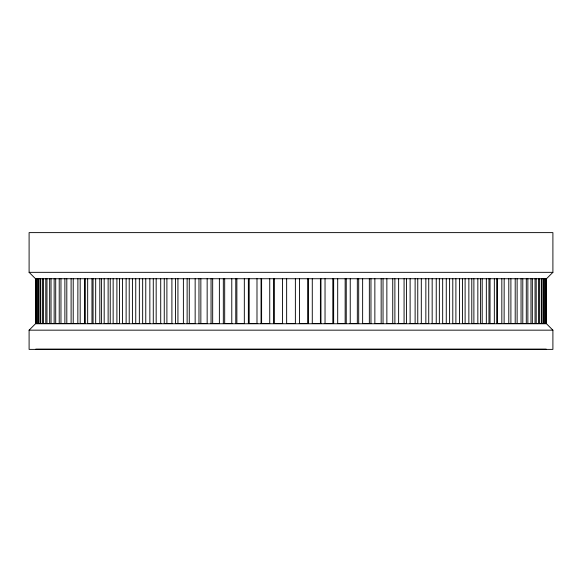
<?xml version="1.0" encoding="UTF-8"?>
<svg xmlns="http://www.w3.org/2000/svg" width="582" height="582" viewBox="0 0 582 582"><rect width="100%" height="100%" fill="white"/><g stroke="black" fill="none" stroke-linecap="round" stroke-linejoin="round"><path stroke-width="0.87" d="M29.1 330.161L35.502 323.759L546.498 323.759L552.9 330.161L552.9 349.382L29.1 349.382L29.1 330.161L552.9 330.161M552.9 272.332L546.498 278.734L35.502 278.734L29.1 272.332L29.1 232.618L552.9 232.618L552.9 272.332L29.1 272.332M40.318 323.548L36.964 323.548L36.964 278.734M46.174 323.548L40.704 323.548L40.704 278.734M54.446 323.548L46.975 323.548L46.975 278.734M65.046 323.548L55.705 323.548L55.705 278.734M72.699 323.548L66.806 323.548L66.806 278.734M77.893 323.548L73.216 323.548L73.216 278.734M93.775 323.548L87.671 323.548L87.671 278.734M101.45 323.548L95.681 323.548L95.681 278.734M110.718 323.548L104.178 323.548L104.178 278.734M119.623 323.548L113.148 323.548L113.148 278.734M129.444 323.548L122.569 323.548L122.569 278.734M150.265 323.548L142.663 323.548L142.663 278.734M161.112 323.548L153.284 323.548L153.284 278.734M171.988 323.548L164.255 323.548L164.255 278.734M184.043 323.548L175.546 323.548L175.546 278.734M195.516 323.548L187.128 323.548L187.128 278.734M207.41 323.548L198.971 323.548L198.971 278.734M232.291 323.548L223.328 323.548L223.328 278.734M244.564 323.548L235.775 323.548L235.775 278.734M257.811 323.548L248.361 323.548L248.361 278.734M282.816 323.548L273.831 323.548L273.831 278.734M299.199 323.548L308.184 323.548L308.184 278.734M324.203 323.548L333.653 323.548L333.653 278.734M337.458 323.548L346.239 323.548L346.239 278.734M349.724 323.548L358.694 323.548L358.694 278.734M374.604 323.548L383.043 323.548L383.043 278.734M386.499 323.548L394.887 323.548L394.887 278.734M397.972 323.548L406.469 323.548L406.469 278.734M410.026 323.548L417.76 323.548L417.76 278.734M420.902 323.548L428.73 323.548L428.73 278.734M431.749 323.548L439.352 323.548L439.352 278.734M452.57 323.548L459.445 323.548L459.445 278.734M462.384 323.548L468.859 323.548L468.859 278.734M471.296 323.548L477.837 323.548L477.837 278.734M488.233 323.548L494.336 323.548L494.336 278.734M509.315 323.548L515.201 323.548L515.201 278.734M516.962 323.548L526.303 323.548L526.303 278.734M527.561 323.548L535.033 323.548L535.033 278.734M535.833 323.548L541.296 323.548L541.296 278.734M541.682 323.548L545.036 323.548L545.036 278.734M546.12 323.548L545.392 323.548L545.392 278.734M35.793 349.142L546.207 349.142M546.207 278.734L546.207 323.548L546.098 278.734M545.945 278.734L545.829 323.548M544.054 278.734L544.054 323.548M543.486 278.734L543.486 323.548M542.068 278.734L542.068 323.548M539.449 278.734L539.449 323.548M538.481 278.734L538.481 323.548M536.204 278.734L536.204 323.548M532.341 278.734L532.341 323.548M530.973 278.734L530.973 323.548M527.867 278.734L527.867 323.548M522.789 278.734L522.789 323.548M521.043 278.734L521.043 323.548M517.129 278.734L517.129 323.548M510.901 278.734L510.901 323.548M508.792 278.734L508.792 323.548L504.114 323.548L504.165 278.734M501.829 278.734L501.829 323.548L496.795 323.548L496.795 278.734M497.355 278.734L497.355 323.548M490.029 278.734L490.029 323.548M488.953 278.734L488.953 323.548M486.334 278.734L486.334 323.548L480.565 323.548L480.608 278.734M482.202 278.734L482.202 323.548M473.886 278.734L473.886 323.548M471.784 278.734L471.784 323.548M465.113 278.734L465.113 323.548M462.501 278.734L462.501 323.548M455.895 278.734L455.895 323.548M452.789 278.734L452.789 323.548M449.595 278.734L449.595 323.548L442.669 323.548L442.669 278.734M446.263 278.734L446.263 323.548M436.238 278.734L436.238 323.548M432.164 278.734L432.164 323.548M425.849 278.734L425.849 323.548M421.303 278.734L421.303 323.548M415.119 278.734L415.119 323.548M410.114 278.734L410.114 323.548M404.075 278.734L404.075 323.548M398.626 278.734L398.626 323.548M392.741 278.734L392.741 323.548M386.863 278.734L386.863 323.548M381.159 278.734L381.159 323.548M374.859 278.734L374.859 323.548M370.967 278.734L370.967 323.548L362.637 323.548L362.637 278.734M369.344 278.734L369.344 323.548M357.326 278.734L357.326 323.548M350.24 278.734L350.24 323.548M345.148 278.734L345.148 323.548M337.698 278.734L337.698 323.548M332.831 278.734L332.831 323.548M325.032 278.734L325.032 323.548M320.958 278.734L320.958 323.548L312.279 323.548L312.279 278.734M320.406 278.734L320.406 323.548M307.907 278.734L307.907 323.548M299.475 278.734L299.475 323.548M295.372 278.734L295.372 323.548L286.65 323.548L286.65 278.734M282.546 278.734L282.546 323.548M274.107 278.734L274.107 323.548M269.735 278.734L269.735 323.548L261.056 323.548L261.056 278.734M261.609 278.734L261.609 323.548M256.989 278.734L256.989 323.548M249.183 278.734L249.183 323.548M244.324 278.734L244.324 323.548M236.867 278.734L236.867 323.548M231.774 278.734L231.774 323.548M224.688 278.734L224.688 323.548M219.378 278.734L219.378 323.548L211.048 323.548L211.048 278.734M212.677 278.734L212.677 323.548M207.156 278.734L207.156 323.548M200.855 278.734L200.855 323.548M195.152 278.734L195.152 323.548M189.274 278.734L189.274 323.548M183.388 278.734L183.388 323.548M177.939 278.734L177.939 323.548M171.901 278.734L171.901 323.548M166.896 278.734L166.896 323.548M160.712 278.734L160.712 323.548M156.165 278.734L156.165 323.548M149.85 278.734L149.85 323.548M145.769 278.734L145.769 323.548M139.345 278.734L139.345 323.548L132.42 323.548L132.42 278.734M135.751 278.734L135.751 323.548M129.219 278.734L129.219 323.548M126.119 278.734L126.119 323.548M119.506 278.734L119.506 323.548M116.902 278.734L116.902 323.548M110.231 278.734L110.231 323.548M108.128 278.734L108.128 323.548M101.406 278.734L101.406 323.548M99.813 278.734L99.813 323.548M93.062 278.734L93.062 323.548M91.978 278.734L91.978 323.548M85.219 278.734L85.219 323.548L80.178 323.548L80.178 278.734M84.652 278.734L84.652 323.548M77.893 278.734L77.843 323.548M71.106 278.734L71.106 323.548M64.878 278.734L64.878 323.548M60.965 278.734L60.965 323.548M59.219 278.734L59.219 323.548M54.141 278.734L54.141 323.548M51.034 278.734L51.034 323.548M49.666 278.734L49.666 323.548M45.803 278.734L45.803 323.548M43.526 278.734L43.526 323.548M42.551 278.734L42.551 323.548M39.932 278.734L39.932 323.548M38.514 278.734L38.514 323.548M37.954 278.734L37.954 323.548M36.608 278.734L36.608 323.548L35.88 323.548L35.902 278.734M36.171 278.734L36.171 323.548M36.055 278.734L36.055 323.548M35.844 278.734L35.793 323.548"/></g></svg>
